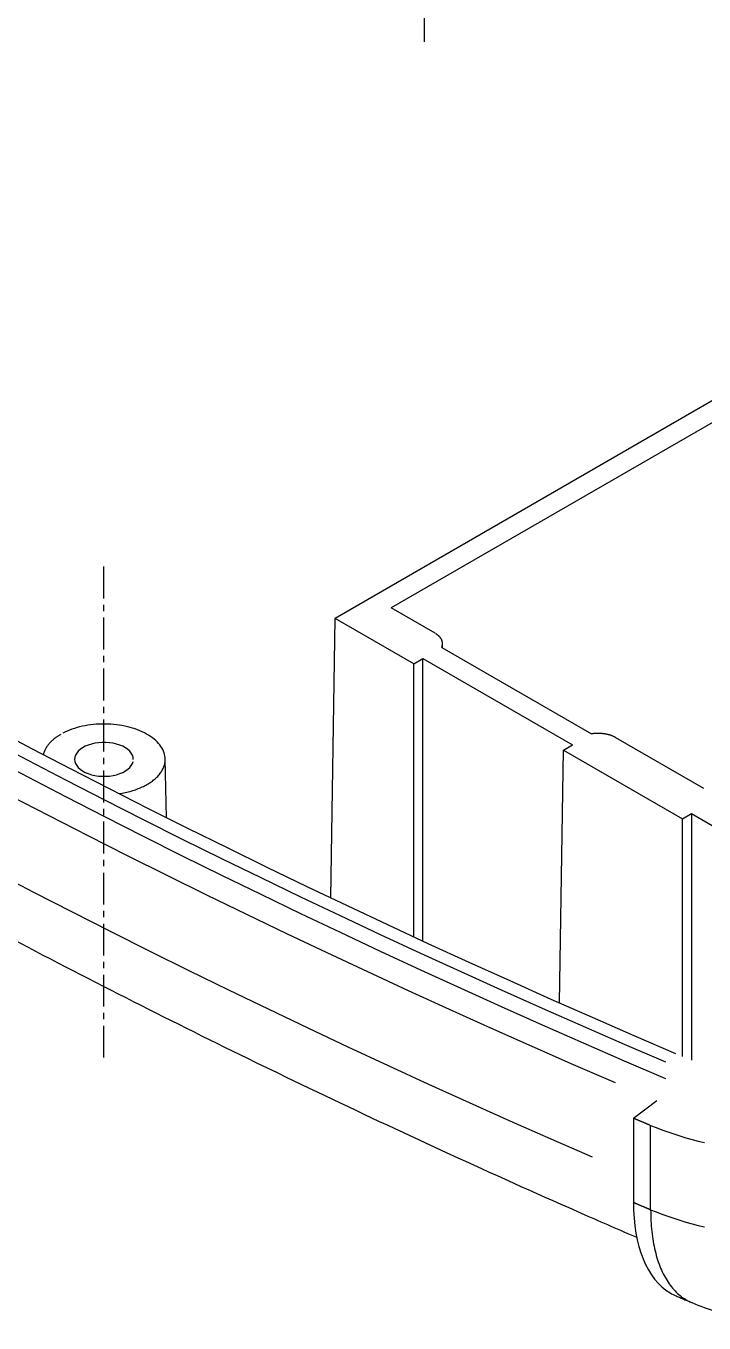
# Model space of a CAD drawing. Extents: x 129 to 859, y 362 to 693.
# Drawn here: x 419.3 to 445.9, y 370.8 to 421.7 of the extents above; entities that cross this region are included whole.
import ezdxf

# ---------------------------------------------------------------- set-up
doc = ezdxf.new("R2010")
doc.units = 0
doc.header["$MEASUREMENT"] = 0
doc.linetypes.add('CENTER', pattern=[2, 1.25, -0.25, 0.25, -0.25])
doc.layers.add('1', color=7, linetype='Continuous')
doc.layers.add('12', color=7, linetype='Continuous')

msp = doc.modelspace()

# ---------------------------------------------------------------- linework, layer by layer
at = {"layer": '1', "color": 43, "linetype": 'CENTER'}
for p, q in [((434.95, 421.073), (434.95, 440.342)), ((422.391, 381.246), (422.391, 400.513))]:
    msp.add_line(p, q, dxfattribs=at)
at = {"layer": '12', "color": 252, "linetype": 'Continuous'}
for p, q in [((471.054, 421.33), (431.454, 398.467)), ((470.343, 420.064), (433.647, 398.877)), ((435.37, 397.882), (433.647, 398.877)), ((431.288, 387.508), (431.454, 398.467)), ((434.531, 396.69), (431.454, 398.467)), ((435.629, 397.324), (441.496, 393.937)), ((435.666, 397.303), (435.663, 397.479)), ((434.531, 396.69), (434.884, 396.894)), ((434.884, 396.894), (440.751, 393.507)), ((434.884, 385.82), (434.884, 396.894)), ((434.531, 385.983), (434.531, 396.69)), ((445.906, 391.799), (442.462, 393.788)), ((440.248, 383.39), (440.398, 393.303)), ((440.398, 393.303), (440.751, 393.507)), ((440.398, 393.303), (445.067, 390.607)), ((424.84, 390.659), (424.791, 392.955)), ((445.067, 390.607), (445.42, 390.811)), ((445.067, 381.294), (445.067, 390.607)), ((445.42, 390.811), (451.287, 387.424)), ((445.42, 390.811), (445.42, 381.143)), ((443.144, 378.876), (444.068, 379.559)), ((443.144, 378.876), (443.144, 375.569)), ((443.82, 375.282), (443.82, 378.589))]:
    msp.add_line(p, q, dxfattribs=at)
for points in [[(435.629, 397.324, 0), (435.634, 397.336, 0), (435.639, 397.348, 0), (435.644, 397.359, 0), (435.647, 397.371, 0), (435.651, 397.383, 0), (435.654, 397.395, 0), (435.657, 397.407, 0), (435.659, 397.419, 0), (435.661, 397.431, 0), (435.662, 397.443, 0), (435.663, 397.455, 0), (435.663, 397.468, 0), (435.663, 397.48, 0), (435.663, 397.492, 0), (435.662, 397.504, 0), (435.661, 397.516, 0), (435.659, 397.528, 0), (435.657, 397.54, 0), (435.654, 397.552, 0), (435.651, 397.564, 0), (435.647, 397.576, 0), (435.644, 397.588, 0), (435.639, 397.599, 0), (435.634, 397.611, 0), (435.629, 397.623, 0), (435.624, 397.635, 0), (435.618, 397.646, 0), (435.611, 397.658, 0), (435.604, 397.669, 0), (435.597, 397.68, 0), (435.589, 397.692, 0), (435.581, 397.703, 0), (435.573, 397.714, 0), (435.564, 397.725, 0), (435.554, 397.736, 0), (435.545, 397.746, 0), (435.535, 397.757, 0), (435.524, 397.767, 0), (435.513, 397.778, 0), (435.502, 397.788, 0), (435.49, 397.798, 0), (435.478, 397.808, 0), (435.466, 397.818, 0), (435.453, 397.827, 0), (435.44, 397.837, 0), (435.427, 397.846, 0), (435.413, 397.855, 0), (435.399, 397.864, 0), (435.385, 397.873, 0)], [(418.043, 394.165, 0), (419.551, 393.37, 0), (421.068, 392.581, 0), (422.593, 391.797, 0), (424.126, 391.018, 0), (425.668, 390.245, 0), (427.218, 389.478, 0), (428.777, 388.716, 0), (430.343, 387.959, 0), (431.918, 387.208, 0), (433.5, 386.463, 0), (435.091, 385.724, 0), (436.689, 384.99, 0), (438.296, 384.262, 0), (439.91, 383.54, 0), (441.532, 382.824, 0), (443.161, 382.113, 0), (444.798, 381.408, 0)], [(424.791, 392.938, 0), (424.789, 393.004, 0), (424.781, 393.069, 0), (424.768, 393.134, 0), (424.749, 393.198, 0), (424.725, 393.262, 0), (424.696, 393.325, 0), (424.662, 393.387, 0), (424.623, 393.448, 0), (424.579, 393.509, 0), (424.53, 393.567, 0), (424.476, 393.625, 0), (424.418, 393.681, 0), (424.355, 393.735, 0), (424.288, 393.788, 0), (424.216, 393.838, 0), (424.141, 393.887, 0), (424.062, 393.933, 0), (423.979, 393.978, 0), (423.892, 394.02, 0), (423.802, 394.059, 0), (423.709, 394.096, 0), (423.613, 394.131, 0), (423.515, 394.163, 0), (423.413, 394.192, 0), (423.31, 394.218, 0), (423.204, 394.242, 0), (423.097, 394.263, 0), (422.988, 394.28, 0), (422.878, 394.295, 0), (422.767, 394.307, 0), (422.655, 394.316, 0), (422.542, 394.321, 0), (422.429, 394.324, 0), (422.316, 394.323, 0), (422.203, 394.32, 0), (422.091, 394.313, 0), (421.979, 394.303, 0), (421.868, 394.291, 0), (421.758, 394.275, 0), (421.65, 394.256, 0), (421.543, 394.235, 0), (421.438, 394.21, 0), (421.336, 394.183, 0), (421.235, 394.153, 0), (421.137, 394.12, 0), (421.042, 394.084, 0), (420.95, 394.046, 0), (420.862, 394.006, 0), (420.776, 393.963, 0)], [(417.907, 393.688, 0), (419.401, 392.903, 0), (420.904, 392.123, 0), (422.415, 391.348, 0), (423.934, 390.578, 0), (425.462, 389.814, 0), (426.997, 389.056, 0), (428.54, 388.302, 0), (430.092, 387.554, 0), (431.651, 386.812, 0), (433.218, 386.075, 0), (434.793, 385.344, 0), (436.375, 384.618, 0), (437.966, 383.898, 0), (439.563, 383.184, 0), (441.169, 382.475, 0), (442.782, 381.772, 0), (444.402, 381.075, 0)], [(420.694, 393.918, 0), (420.673, 393.905, 0), (420.651, 393.892, 0), (420.63, 393.879, 0), (420.609, 393.866, 0), (420.588, 393.853, 0), (420.568, 393.839, 0), (420.548, 393.825, 0), (420.528, 393.811, 0), (420.508, 393.797, 0), (420.489, 393.783, 0), (420.47, 393.769, 0), (420.452, 393.754, 0), (420.434, 393.74, 0), (420.416, 393.725, 0), (420.398, 393.71, 0), (420.381, 393.695, 0), (420.364, 393.68, 0), (420.348, 393.665, 0), (420.332, 393.65, 0), (420.316, 393.634, 0), (420.301, 393.619, 0), (420.286, 393.603, 0), (420.271, 393.587, 0), (420.256, 393.571, 0), (420.242, 393.555, 0), (420.229, 393.539, 0), (420.215, 393.523, 0), (420.202, 393.506, 0), (420.19, 393.49, 0), (420.178, 393.473, 0), (420.166, 393.457, 0), (420.154, 393.44, 0), (420.143, 393.423, 0), (420.133, 393.406, 0), (420.122, 393.39, 0), (420.112, 393.373, 0), (420.103, 393.355, 0), (420.094, 393.338, 0), (420.085, 393.321, 0), (420.076, 393.304, 0), (420.068, 393.286, 0), (420.061, 393.269, 0), (420.054, 393.251, 0), (420.047, 393.234, 0), (420.04, 393.216, 0), (420.034, 393.199, 0), (420.029, 393.181, 0), (420.023, 393.163, 0), (420.019, 393.146, 0)], [(442.462, 393.788, 0), (442.447, 393.796, 0), (442.432, 393.804, 0), (442.416, 393.812, 0), (442.4, 393.82, 0), (442.384, 393.828, 0), (442.368, 393.836, 0), (442.351, 393.843, 0), (442.334, 393.85, 0), (442.317, 393.857, 0), (442.299, 393.864, 0), (442.282, 393.87, 0), (442.264, 393.876, 0), (442.246, 393.882, 0), (442.227, 393.888, 0), (442.209, 393.894, 0), (442.19, 393.899, 0), (442.171, 393.904, 0), (442.152, 393.909, 0), (442.133, 393.914, 0), (442.113, 393.918, 0), (442.093, 393.923, 0), (442.074, 393.927, 0), (442.054, 393.93, 0), (442.034, 393.934, 0), (442.013, 393.937, 0), (441.993, 393.94, 0), (441.973, 393.943, 0), (441.952, 393.945, 0), (441.932, 393.948, 0), (441.911, 393.95, 0), (441.89, 393.951, 0), (441.87, 393.953, 0), (441.849, 393.954, 0), (441.828, 393.955, 0), (441.807, 393.956, 0), (441.786, 393.956, 0), (441.765, 393.957, 0), (441.744, 393.957, 0), (441.723, 393.956, 0), (441.702, 393.956, 0), (441.681, 393.955, 0), (441.661, 393.954, 0), (441.64, 393.953, 0), (441.619, 393.951, 0), (441.598, 393.95, 0), (441.578, 393.948, 0), (441.557, 393.945, 0), (441.537, 393.943, 0), (441.516, 393.94, 0)], [(423.541, 392.938, 0), (423.532, 393.022, 0), (423.505, 393.103, 0), (423.461, 393.183, 0), (423.399, 393.258, 0), (423.322, 393.329, 0), (423.23, 393.393, 0), (423.125, 393.45, 0), (423.008, 393.499, 0), (422.881, 393.539, 0), (422.747, 393.57, 0), (422.607, 393.591, 0), (422.464, 393.601, 0), (422.319, 393.601, 0), (422.176, 393.591, 0), (422.036, 393.57, 0), (421.902, 393.539, 0), (421.775, 393.499, 0), (421.658, 393.45, 0), (421.553, 393.393, 0), (421.461, 393.329, 0), (421.384, 393.258, 0), (421.322, 393.183, 0), (421.278, 393.103, 0), (421.251, 393.022, 0), (421.241, 392.938, 0), (421.251, 392.855, 0), (421.278, 392.773, 0), (421.322, 392.694, 0), (421.384, 392.618, 0), (421.461, 392.548, 0), (421.553, 392.484, 0), (421.658, 392.427, 0), (421.775, 392.378, 0), (421.902, 392.338, 0), (422.036, 392.307, 0), (422.176, 392.286, 0), (422.319, 392.276, 0), (422.464, 392.276, 0), (422.607, 392.286, 0), (422.747, 392.307, 0), (422.881, 392.338, 0), (423.008, 392.378, 0), (423.125, 392.427, 0), (423.23, 392.484, 0), (423.322, 392.548, 0), (423.399, 392.618, 0), (423.461, 392.694, 0), (423.505, 392.773, 0), (423.532, 392.855, 0)], [(417.907, 393.035, 0), (419.401, 392.25, 0), (420.904, 391.47, 0), (422.415, 390.695, 0), (423.934, 389.925, 0), (425.462, 389.161, 0), (426.997, 388.402, 0), (428.54, 387.649, 0), (430.092, 386.901, 0), (431.651, 386.159, 0), (433.218, 385.422, 0), (434.793, 384.691, 0), (436.375, 383.965, 0), (437.966, 383.245, 0), (439.563, 382.531, 0), (441.169, 381.822, 0), (442.782, 381.119, 0), (444.402, 380.422, 0)], [(422.986, 391.596, 0), (423.047, 391.605, 0), (423.108, 391.616, 0), (423.168, 391.627, 0), (423.228, 391.64, 0), (423.287, 391.653, 0), (423.346, 391.667, 0), (423.403, 391.682, 0), (423.461, 391.698, 0), (423.517, 391.714, 0), (423.573, 391.732, 0), (423.627, 391.75, 0), (423.681, 391.77, 0), (423.734, 391.79, 0), (423.786, 391.811, 0), (423.837, 391.832, 0), (423.887, 391.855, 0), (423.936, 391.878, 0), (423.984, 391.902, 0), (424.031, 391.927, 0), (424.077, 391.952, 0), (424.121, 391.978, 0), (424.165, 392.005, 0), (424.207, 392.032, 0), (424.248, 392.06, 0), (424.287, 392.089, 0), (424.325, 392.118, 0), (424.362, 392.148, 0), (424.398, 392.178, 0), (424.432, 392.209, 0), (424.464, 392.24, 0), (424.496, 392.272, 0), (424.525, 392.304, 0), (424.554, 392.337, 0), (424.58, 392.37, 0), (424.606, 392.404, 0), (424.629, 392.438, 0), (424.651, 392.472, 0), (424.672, 392.507, 0), (424.691, 392.541, 0), (424.708, 392.577, 0), (424.724, 392.612, 0), (424.738, 392.648, 0), (424.751, 392.684, 0), (424.761, 392.72, 0), (424.771, 392.756, 0), (424.778, 392.792, 0), (424.784, 392.829, 0), (424.788, 392.865, 0), (424.791, 392.902, 0)], [(418.703, 391.525, 0), (420.227, 390.735, 0), (421.76, 389.951, 0), (423.301, 389.172, 0), (424.85, 388.398, 0), (426.408, 387.631, 0), (427.974, 386.869, 0), (429.547, 386.112, 0), (431.129, 385.361, 0), (432.719, 384.616, 0), (434.317, 383.876, 0), (435.923, 383.142, 0), (437.537, 382.414, 0), (439.158, 381.691, 0), (440.787, 380.975, 0), (442.424, 380.264, 0)], [(418.123, 388.521, 0), (419.627, 387.738, 0), (421.139, 386.96, 0), (422.659, 386.188, 0), (424.188, 385.421, 0), (425.724, 384.66, 0), (427.269, 383.904, 0), (428.822, 383.153, 0), (430.382, 382.408, 0), (431.95, 381.668, 0), (433.526, 380.934, 0), (435.11, 380.206, 0), (436.702, 379.483, 0), (438.301, 378.765, 0), (439.908, 378.054, 0), (441.522, 377.348, 0)], [(443.144, 378.876, 0), (443.157, 378.871, 0), (443.171, 378.865, 0), (443.185, 378.859, 0), (443.198, 378.853, 0), (443.212, 378.847, 0), (443.225, 378.842, 0), (443.239, 378.836, 0), (443.252, 378.83, 0), (443.266, 378.824, 0), (443.279, 378.819, 0), (443.293, 378.813, 0), (443.306, 378.807, 0), (443.32, 378.801, 0), (443.333, 378.796, 0), (443.347, 378.79, 0), (443.36, 378.784, 0), (443.374, 378.778, 0), (443.387, 378.773, 0), (443.401, 378.767, 0), (443.414, 378.761, 0), (443.428, 378.755, 0), (443.441, 378.75, 0), (443.455, 378.744, 0), (443.468, 378.738, 0), (443.482, 378.732, 0), (443.496, 378.727, 0), (443.509, 378.721, 0), (443.523, 378.715, 0), (443.536, 378.709, 0), (443.55, 378.704, 0), (443.563, 378.698, 0), (443.577, 378.692, 0), (443.59, 378.686, 0), (443.604, 378.681, 0), (443.617, 378.675, 0), (443.631, 378.669, 0), (443.644, 378.663, 0), (443.658, 378.658, 0), (443.671, 378.652, 0), (443.685, 378.646, 0), (443.698, 378.641, 0), (443.712, 378.635, 0), (443.726, 378.629, 0), (443.739, 378.623, 0), (443.753, 378.618, 0), (443.766, 378.612, 0), (443.78, 378.606, 0), (443.793, 378.6, 0), (443.807, 378.595, 0)], [(443.82, 378.589, 0), (444.04, 378.499, 0), (444.264, 378.412, 0), (444.492, 378.329, 0), (444.724, 378.25, 0), (444.96, 378.174, 0), (445.199, 378.103, 0), (445.442, 378.035, 0), (445.688, 377.972, 0), (445.937, 377.912, 0)], [(443.144, 375.569, 0), (443.157, 375.564, 0), (443.171, 375.558, 0), (443.185, 375.552, 0), (443.198, 375.546, 0), (443.212, 375.541, 0), (443.225, 375.535, 0), (443.239, 375.529, 0), (443.252, 375.523, 0), (443.266, 375.518, 0), (443.279, 375.512, 0), (443.293, 375.506, 0), (443.306, 375.5, 0), (443.32, 375.495, 0), (443.333, 375.489, 0), (443.347, 375.483, 0), (443.36, 375.477, 0), (443.374, 375.472, 0), (443.387, 375.466, 0), (443.401, 375.46, 0), (443.414, 375.454, 0), (443.428, 375.449, 0), (443.441, 375.443, 0), (443.455, 375.437, 0), (443.468, 375.431, 0), (443.482, 375.426, 0), (443.496, 375.42, 0), (443.509, 375.414, 0), (443.523, 375.408, 0), (443.536, 375.403, 0), (443.55, 375.397, 0), (443.563, 375.391, 0), (443.577, 375.385, 0), (443.59, 375.38, 0), (443.604, 375.374, 0), (443.617, 375.368, 0), (443.631, 375.362, 0), (443.644, 375.357, 0), (443.658, 375.351, 0), (443.671, 375.345, 0), (443.685, 375.339, 0), (443.698, 375.334, 0), (443.712, 375.328, 0), (443.726, 375.322, 0), (443.739, 375.316, 0), (443.753, 375.311, 0), (443.766, 375.305, 0), (443.78, 375.299, 0), (443.793, 375.294, 0), (443.807, 375.288, 0)], [(443.82, 375.282, 0), (443.821, 375.171, 0), (443.823, 375.062, 0), (443.826, 374.954, 0), (443.831, 374.846, 0), (443.837, 374.741, 0), (443.845, 374.636, 0), (443.854, 374.532, 0), (443.864, 374.43, 0), (443.876, 374.329, 0), (443.889, 374.23, 0), (443.903, 374.132, 0), (443.919, 374.035, 0), (443.936, 373.94, 0), (443.954, 373.846, 0), (443.974, 373.754, 0), (443.995, 373.663, 0), (444.017, 373.574, 0), (444.041, 373.486, 0), (444.065, 373.4, 0), (444.092, 373.316, 0), (444.119, 373.233, 0), (444.148, 373.152, 0), (444.178, 373.072, 0), (444.209, 372.995, 0), (444.242, 372.919, 0), (444.276, 372.844, 0), (444.311, 372.772, 0), (444.347, 372.701, 0), (444.385, 372.633, 0), (444.424, 372.566, 0), (444.464, 372.501, 0), (444.505, 372.437, 0), (444.547, 372.376, 0), (444.59, 372.317, 0), (444.635, 372.259, 0), (444.681, 372.204, 0), (444.728, 372.15, 0), (444.776, 372.099, 0), (444.825, 372.049, 0), (444.875, 372.002, 0), (444.926, 371.956, 0), (444.978, 371.913, 0), (445.032, 371.871, 0), (445.086, 371.832, 0), (445.141, 371.795, 0), (445.197, 371.759, 0), (445.255, 371.726, 0), (445.313, 371.695, 0), (445.372, 371.666, 0)], [(443.82, 375.282, 0), (444.04, 375.192, 0), (444.264, 375.105, 0), (444.492, 375.022, 0), (444.724, 374.943, 0), (444.96, 374.868, 0), (445.199, 374.796, 0), (445.442, 374.728, 0), (445.688, 374.665, 0), (445.937, 374.606, 0)]]:
    msp.add_polyline3d(points, dxfattribs=at)
for points, knots in [([(373.463, 415.231), (373.959, 414.834), (375.702, 413.449), (378.753, 411.104), (382.654, 408.214), (386.65, 405.37), (390.736, 402.572), (394.911, 399.82), (399.174, 397.116), (403.524, 394.461), (407.958, 391.856), (412.475, 389.301), (417.073, 386.797), (421.751, 384.345), (426.507, 381.947), (431.339, 379.602), (436.246, 377.312), (440.236, 375.519), (442.593, 374.492), (443.275, 374.198)], [0, 0, 0, 0, 0.025327, 0.088587, 0.15185, 0.21512, 0.278395, 0.341673, 0.404953, 0.468233, 0.531513, 0.59479, 0.658065, 0.721337, 0.784604, 0.847867, 0.911126, 0.974378, 1, 1, 1, 1]), ([(443.144, 375.569), (443.144, 373.857), (443.678, 372.551), (444.661, 371.974), (444.739, 371.935), (444.819, 371.901)], [0, 0, 0, 0, 0.923334, 0.923334, 1, 1, 1, 1]), ([(445.433, 371.64), (445.75, 371.505), (446.387, 371.274), (447.383, 371.023), (448.408, 370.87), (449.472, 370.819), (450.564, 370.877), (451.63, 371.048), (452.646, 371.321), (453.601, 371.684), (454.205, 371.991), (454.503, 372.163)], [0, 0, 0, 0, 0.109794, 0.216837, 0.326842, 0.439588, 0.555207, 0.674115, 0.782888, 0.890517, 1, 1, 1, 1])]:
    msp.add_open_spline(points, degree=3, knots=knots, dxfattribs=at)
msp.add_open_spline([(444.819, 371.9), (445.433, 371.64)], degree=1, dxfattribs=at)

doc.saveas('drawing.dxf')
